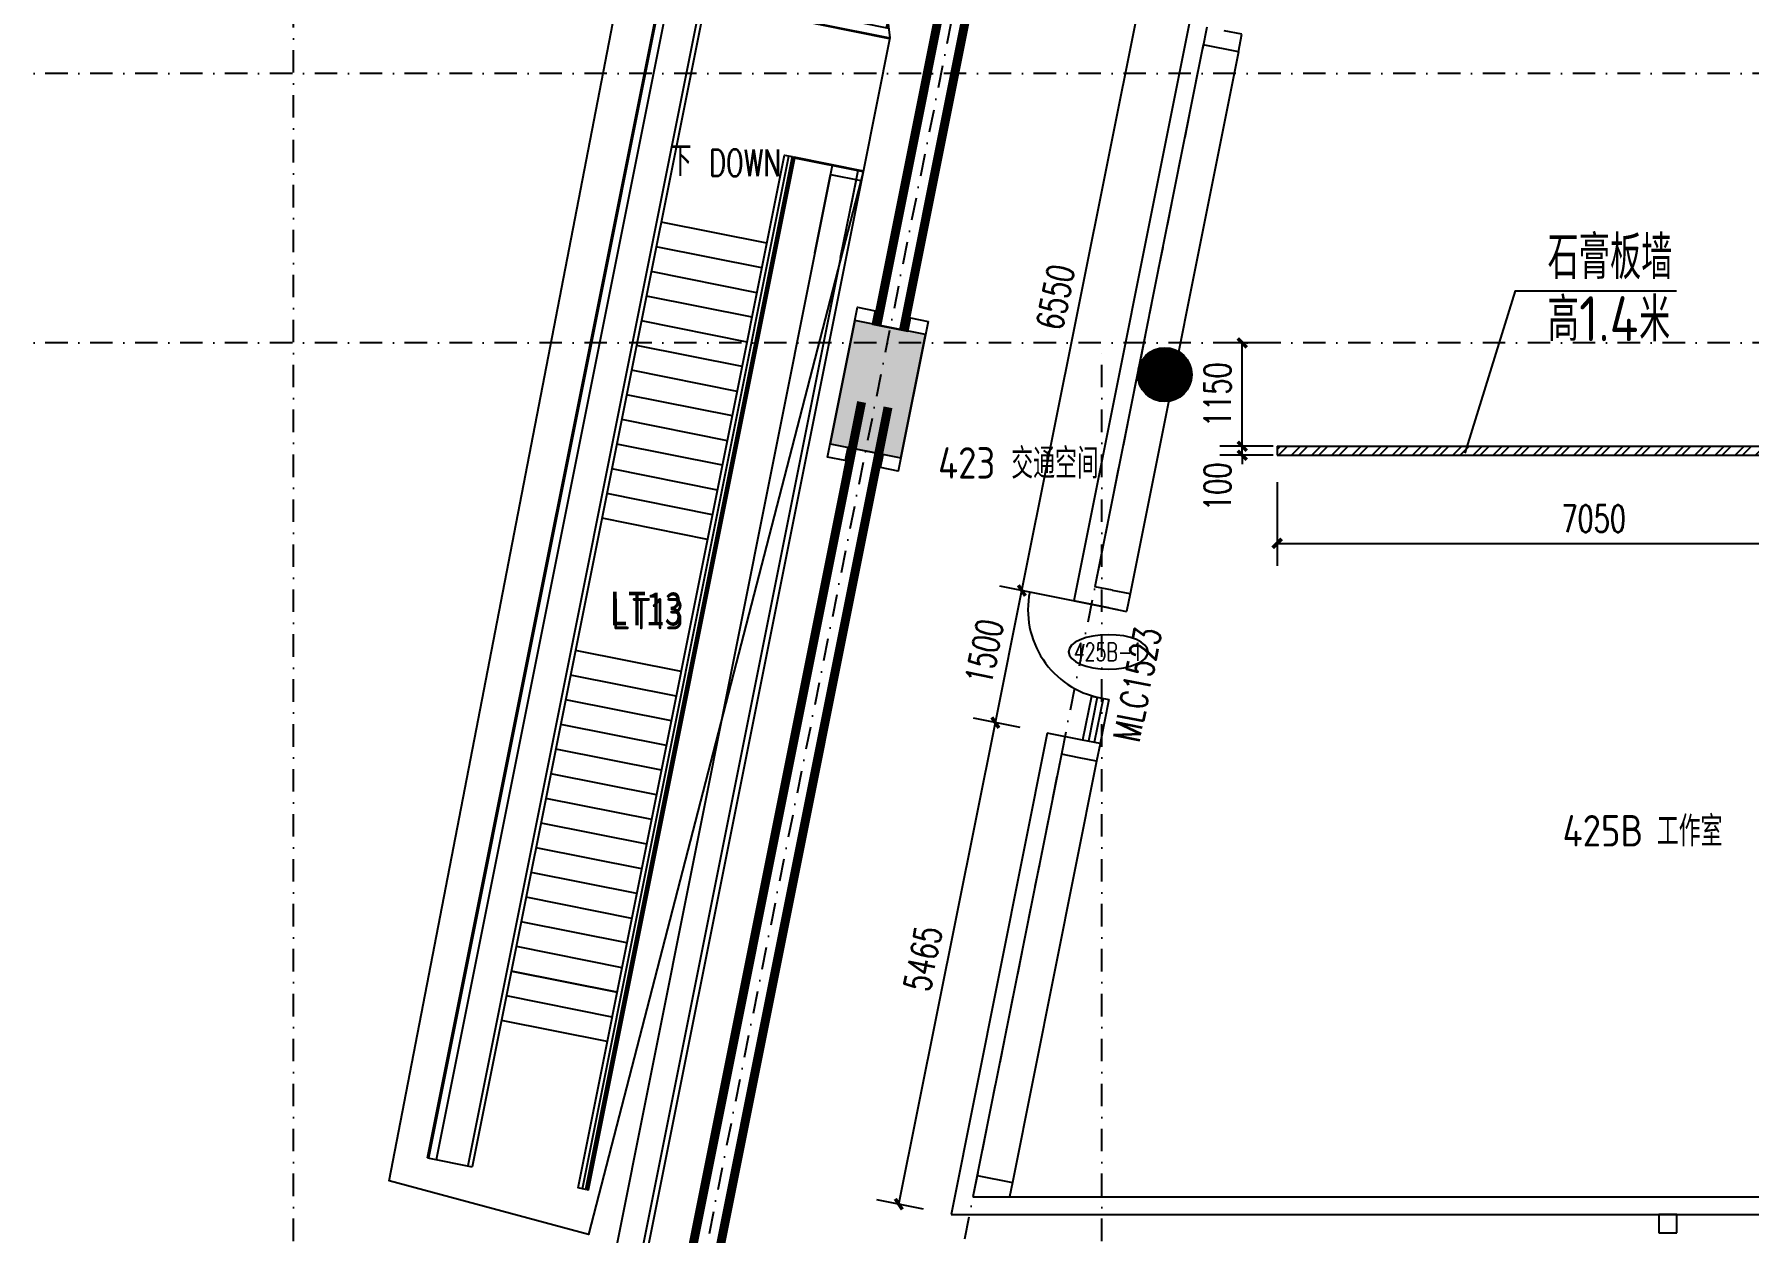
# Model space of a CAD drawing. Extents: x -354516 to 794396, y -401250 to -150594.
# Drawn here: x -287101 to -268016, y -348059 to -334724 of the extents above; entities that cross this region are included whole.
import ezdxf
from ezdxf.enums import TextEntityAlignment as Align
from ezdxf.xclip import XClip

# ---------------------------------------------------------------- set-up
doc = ezdxf.new("R2010")
doc.units = 0
doc.header["$LTSCALE"] = 1000
doc.header["$MEASUREMENT"] = 0
doc.header["$XCLIPFRAME"] = 2
for name, pattern in [('DASH', [0.35, 0.25, -0.1]), ('DASHDOT2', [0.5, 0.25, -0.125, 0, -0.125]), ('DOTE', [2.42, 2, -0.2, 0.02, -0.2])]:
    doc.linetypes.add(name, pattern=pattern)
for name, color, linetype in [('510p-01$0$Door No.', 252, 'Continuous'), ('an-furniture', 176, 'Continuous'), ('COLUMN', 2, 'Continuous'), ('DIM_SYMB', 3, 'Continuous'), ('DOTE', 251, 'DOTE'), ('FIRE-CURTAIN', 30, 'Continuous'), ('PUB_DIM', 3, 'Continuous'), ('PUB_HATCH', 8, 'Continuous'), ('PUB_TEXT', 7, 'Continuous'), ('SPACE', 251, 'Continuous'), ('STAIR', 250, 'Continuous'), ('SURFACE', 6, 'Continuous'), ('WALL', 2, 'Continuous'), ('WINDOW', 4, 'Continuous'), ('WINDOW_TEXT', 7, 'Continuous'), ('墙体', 7, 'Continuous'), ('房间名字和编号', 252, 'Continuous'), ('灰色砖墙', 80, 'Continuous'), ('石膏墙体', 31, 'Continuous')]:
    doc.layers.add(name, color=color, linetype=linetype)
doc.styles.add('510p-04$0$_TCH_WINDOW', font='SIMPLEX', dxfattribs={"bigfont": 'GBCBIG'})
doc.styles.add('_TCH_DIM', font='SIMPLEX', dxfattribs={"bigfont": 'GBCBIG'})
doc.styles.add('_TCH_DIM_T3', font='SIMPLEX', dxfattribs={"width": 0.705882, "bigfont": 'GBCBIG'})
doc.styles.add('_TCH_WINDOW', font='SIMPLEX', dxfattribs={"bigfont": 'GBCBIG'})
doc.styles.add('DIMHT', font='simhei_0.ttf', dxfattribs={"width": 0.8})
doc.styles.get("Standard").update_dxf_attribs({"font": 'gbenor.shx', "bigfont": 'gbcbig.shx'})
doc.dimstyles.new('_TCH_ARCH&&100', dxfattribs={"dimtxt": 297.5, "dimasz": 100, "dimexe": 250, "dimexo": 300, "dimgap": 126.25, "dimtad": 1, "dimdec": 0, "dimzin": 0, "dimdsep": 46, "dimtxsty": '_TCH_DIM_T3', "dimblk": 'ARCHTICK', "dimcen": 0.09, "dimclrt": 7, "dimazin": 2, "dimtfac": 1, "dimtdec": 0, "dimtix": 1, "dimtmove": 2, "dimatfit": 3, "dimfxl": 0, "dimtolj": 1, "dimtzin": 0, "dimarcsym": 0})

# ---------------------------------------------------------------- blocks, each defined once
blk = doc.blocks.new('GRID')
at = {"layer": '墙体', "color": 250, "linetype": 'DASHDOT2', "lineweight": -3}
for p, q in [((63175.2, 81236.4), (46456.9, -2355.2)), ((65920.9, 80687.3), (49202.5, -2904.3)), ((46436.4, -11413.5), (46436.4, 36586.5)), ((107436.4, 33586.5), (-19063.6, 33586.5)), ((107436.4, 30586.5), (-19063.6, 30586.5)), ((55436.4, -11413.5), (55436.4, 30586.5))]:
    blk.add_line(p, q, dxfattribs=at)
blk = doc.blocks.new('510I-02-CentralForum-00$0$Atrium Stair E3-4')
at = {"layer": 'STAIR'}
for p, q in [((608833, 127473), (609089, 128757)), ((609432, 128689), (609175, 127405)), ((608326, 127462), (608532, 128492)), ((605733, 114499), (608031, 125991)), ((608321, 124914), (608495, 125786)), ((608495, 125786), (608321, 124914)), ((608779, 125730), (608604, 124857)), ((608838, 125718), (608663, 124845)), ((606174, 116960), (604998, 117196)), ((604009, 114844), (604507, 114744))]:
    blk.add_line(p, q, dxfattribs=at)
for points in [[(604009, 114844), (606880, 129199), (608668, 128842), (608391, 127459), (609155, 127307)], [(609153, 127297), (608380, 127451), (608656, 128834), (606888, 129187), (604019, 114842)], [(604109, 114824), (606914, 128851), (608573, 128519), (608360, 127455), (608277, 127472), (608473, 128453), (607296, 128688), (604507, 114744)], [(608532, 128492), (607257, 128747), (604458, 114754)], [(609373, 128701), (609116, 127416)], [(609175, 127405), (608833, 127473)], [(609153, 127297), (609175, 127405)], [(608857, 125816), (608093, 125969), (605797, 114486), (605787, 114488), (608085, 125981), (608859, 125826)], [(608495, 125786), (608838, 125718)], [(608495, 125786), (608838, 125718)], [(608838, 125718), (608857, 125816)], [(608857, 125816), (608859, 125826)], [(607786, 125021), (606610, 125256)], [(607731, 124746), (606555, 124981)], [(607676, 124471), (606500, 124707)], [(607622, 124197), (606445, 124432)], [(607567, 123922), (606390, 124158)], [(607512, 123648), (606335, 123883)], [(607457, 123373), (606280, 123609)], [(607402, 123099), (606225, 123334)], [(607347, 122824), (606170, 123059)], [(607292, 122550), (606115, 122785)], [(607237, 122275), (606060, 122510)], [(607182, 122000), (606006, 122236)], [(607127, 121726), (605951, 121961)], [(606833, 120255), (605656, 120490)], [(606778, 119980), (605602, 120216)], [(606723, 119706), (605547, 119941)], [(606668, 119431), (605492, 119667)], [(606614, 119157), (605437, 119392)], [(606559, 118882), (605382, 119118)], [(606504, 118608), (605327, 118843)], [(606449, 118333), (605272, 118568)], [(606394, 118058), (605217, 118294)], [(606339, 117784), (605162, 118019)], [(606284, 117509), (605107, 117745)], [(606229, 117235), (605052, 117470)], [(604943, 116921), (606119, 116686)], [(606119, 116686), (604943, 116921)], [(606064, 116411), (604888, 116646)], [(606009, 116137), (604833, 116372)]]:
    blk.add_lwpolyline(points, dxfattribs=at)
blk.add_lwpolyline([(608066, 125985), (605767, 114492), (605684, 114509), (607982, 126001)], close=True, dxfattribs=at)
blk = doc.blocks.new('_ArchTick')
at = {"color": 0, "linetype": 'ByBlock', "const_width": 0.4}
blk.add_lwpolyline([(-0.5, -0.5), (0.5, 0.5)], dxfattribs=at)
blk = doc.blocks.new('*D519')
at = {"layer": 'Defpoints', "color": 0}
for p in [(-274819, -334491), (-274249, -334605), (-275538, -341027)]:
    blk.add_point(p, dxfattribs=at)
at = {"layer": 'PUB_DIM', "color": 0, "lineweight": -2}
for p, q in [((-276107, -340913), (-274819, -334491)), ((-274543, -334546), (-275064, -334442)), ((-275832, -340968), (-276352, -340864))]:
    blk.add_line(p, q, dxfattribs=at)
at = {"layer": 'PUB_DIM', "color": 0, "lineweight": -2, "xscale": 100, "yscale": 100, "zscale": 100}
for p, rotation in [((-274819, -334491), 78.65626248265731), ((-276107, -340913), 258.6562624826573)]:
    blk.add_blockref('_ArchTick', p, dxfattribs=dict(at, rotation=rotation))
at = {"layer": 'PUB_DIM', "color": 7, "insert": (-275733, -337648), "char_height": 297.5, "attachment_point": 5, "rotation": 78.6563, "style": '_TCH_DIM_T3'}
blk.add_mtext('\\A1;6550', dxfattribs=at)
blk = doc.blocks.new('*D520')
at = {"layer": 'Defpoints', "color": 0}
for p in [(-276107, -340913), (-275538, -341027), (-275833, -342498)]:
    blk.add_point(p, dxfattribs=at)
at = {"layer": 'PUB_DIM', "color": 0, "lineweight": -2}
for p, q in [((-276402, -342383), (-276107, -340913)), ((-275832, -340968), (-276352, -340864)), ((-276127, -342439), (-276647, -342334))]:
    blk.add_line(p, q, dxfattribs=at)
at = {"layer": 'PUB_DIM', "color": 0, "lineweight": -2, "xscale": 100, "yscale": 100, "zscale": 100}
for p, rotation in [((-276107, -340913), 78.65626248265791), ((-276402, -342383), 258.6562624826579)]:
    blk.add_blockref('_ArchTick', p, dxfattribs=dict(at, rotation=rotation))
at = {"layer": 'PUB_DIM', "color": 7, "insert": (-276524, -341594), "char_height": 297.5, "attachment_point": 5, "rotation": 78.6563, "style": '_TCH_DIM_T3'}
blk.add_mtext('\\A1;1500', dxfattribs=at)
blk = doc.blocks.new('*D521')
at = {"layer": 'Defpoints', "color": 0}
for p in [(-276402, -342383), (-275833, -342498), (-276907, -347856)]:
    blk.add_point(p, dxfattribs=at)
at = {"layer": 'PUB_DIM', "color": 0, "lineweight": -2}
for p, q in [((-276127, -342439), (-276647, -342334)), ((-277477, -347741), (-276402, -342383)), ((-277202, -347797), (-277722, -347692))]:
    blk.add_line(p, q, dxfattribs=at)
at = {"layer": 'PUB_DIM', "color": 0, "lineweight": -2, "xscale": 100, "yscale": 100, "zscale": 100}
for p, rotation in [((-276402, -342383), 78.65626248265704), ((-277477, -347741), 258.656262482657)]:
    blk.add_blockref('_ArchTick', p, dxfattribs=dict(at, rotation=rotation))
at = {"layer": 'PUB_DIM', "color": 7, "insert": (-277209, -345008), "char_height": 297.5, "attachment_point": 5, "rotation": 78.6563, "style": '_TCH_DIM_T3'}
blk.add_mtext('\\A1;5465', dxfattribs=at)
blk = doc.blocks.new('_FZH')
at = {"color": 255}
blk.add_lwpolyline([(-0.5, -0.5), (0.5, -0.5), (0.5, 0.5), (-0.5, 0.5)], close=True, dxfattribs=at)
at = {"layer": 'PUB_HATCH', "color": 250}
blk.add_solid([(-0.5, -0.5), (0.5, -0.5), (-0.5, 0.5), (0.5, 0.5)], dxfattribs=at)
blk = doc.blocks.new('_YZH')
at = {"color": 255}
blk.add_circle((0, 0), 0.5, dxfattribs=at)
at = {"layer": 'PUB_HATCH', "color": 250, "const_width": 0.5}
blk.add_lwpolyline([(-0.25, 0, 1), (0.25, 0, 1)], format="xyb", close=True, dxfattribs=at)
blk = doc.blocks.new('510p-04$0$Door_Tag')
at = {"extrusion": (0, 0, -1)}
blk.add_ellipse((0, 0), major_axis=(443, 1), ratio=0.431859, dxfattribs=at)
at = {"style": '510p-04$0$_TCH_WINDOW', "width": 0.705882}
blk.add_attdef('DOOR_TAG', text='', height=200, dxfattribs=at).set_placement((0, 0), align=Align.MIDDLE_CENTER)
blk = doc.blocks.new('F8D958FG9FF')
at = {"layer": '房间名字和编号'}
for s, height, p in [('423', 350, (-71951, -386688)), ('交通空间', 337.6, (-71135, -386688)), ('LT13', 350, (-75587, -388366)), ('425B', 350, (-64999, -390781)), ('工作室', 337.6, (-63949, -390781))]:
    blk.add_text(s, height=height, dxfattribs=at).set_placement(p)
blk = doc.blocks.new('*D503')
at = {"layer": 'Defpoints', "color": 0}
for p in [(-273265, -339408), (-266216, -339408), (-266216, -340388)]:
    blk.add_point(p, dxfattribs=at)
at = {"layer": 'PUB_DIM', "color": 0, "lineweight": -2}
for p, q in [((-273265, -339708), (-273265, -340638)), ((-266216, -339708), (-266216, -340638)), ((-273265, -340388), (-266216, -340388))]:
    blk.add_line(p, q, dxfattribs=at)
at = {"layer": 'PUB_DIM', "color": 0, "lineweight": -2, "xscale": 100, "yscale": 100, "zscale": 100, "rotation": 180}
blk.add_blockref('_ArchTick', (-273265, -340388), dxfattribs=at)
at = {"layer": 'PUB_DIM', "color": 0, "lineweight": -2, "xscale": 100, "yscale": 100, "zscale": 100}
blk.add_blockref('_ArchTick', (-266216, -340388), dxfattribs=at)
at = {"layer": 'PUB_DIM', "color": 7, "insert": (-269741, -340113), "char_height": 297.5, "attachment_point": 5, "style": '_TCH_DIM_T3'}
blk.add_mtext('\\A1;7050', dxfattribs=at)
blk = doc.blocks.new('*D505')
at = {"layer": 'Defpoints', "color": 0}
for p in [(-273654, -339308), (-273011, -339308), (-273011, -339408)]:
    blk.add_point(p, dxfattribs=at)
at = {"layer": 'PUB_DIM', "color": 0, "lineweight": -2}
for p, q in [((-273311, -339308), (-273904, -339308)), ((-273654, -339308), (-273654, -339208)), ((-273654, -339408), (-273654, -339308)), ((-273311, -339408), (-273904, -339408)), ((-273654, -339408), (-273654, -339508))]:
    blk.add_line(p, q, dxfattribs=at)
at = {"layer": 'PUB_DIM', "color": 0, "lineweight": -2, "xscale": 100, "yscale": 100, "zscale": 100}
for p, rotation in [((-273654, -339308), 270), ((-273654, -339408), 90)]:
    blk.add_blockref('_ArchTick', p, dxfattribs=dict(at, rotation=rotation))
at = {"layer": 'PUB_DIM', "color": 7, "insert": (-273929, -339758), "char_height": 297.5, "attachment_point": 5, "rotation": 90, "style": '_TCH_DIM_T3'}
blk.add_mtext('\\A1;100', dxfattribs=at)
blk = doc.blocks.new('*D506')
at = {"layer": 'Defpoints', "color": 0}
for p in [(-273654, -338158), (-273011, -338158), (-273011, -339308)]:
    blk.add_point(p, dxfattribs=at)
at = {"layer": 'PUB_DIM', "color": 0, "lineweight": -2}
for p, q in [((-273311, -338158), (-273904, -338158)), ((-273654, -339308), (-273654, -338158)), ((-273311, -339308), (-273904, -339308))]:
    blk.add_line(p, q, dxfattribs=at)
at = {"layer": 'PUB_DIM', "color": 0, "lineweight": -2, "xscale": 100, "yscale": 100, "zscale": 100}
for p, rotation in [((-273654, -338158), 90), ((-273654, -339308), 270)]:
    blk.add_blockref('_ArchTick', p, dxfattribs=dict(at, rotation=rotation))
at = {"layer": 'PUB_DIM', "color": 7, "insert": (-273929, -338733), "char_height": 297.5, "attachment_point": 5, "rotation": 90, "style": '_TCH_DIM_T3'}
blk.add_mtext('\\A1;1150', dxfattribs=at)

msp = doc.modelspace()

# ---------------------------------------------------------------- hatches: boundary and pattern name
at = {"layer": '灰色砖墙'}
h = msp.add_hatch(dxfattribs=at)
h.set_pattern_fill('STEEL', color=31, scale=100)
h.set_pattern_definition([(45, (-401867.86, 38234.91), (-112.2532, 112.2532), []), (45, (-401867.86, 38314.28), (-112.2532, 112.2532), [])])
h.paths.add_polyline_path([(-264265.4, -339308.1), (-264265.4, -339408.1), (-273265.4, -339408.1), (-273265.4, -339308.1)])

# ---------------------------------------------------------------- linework, layer by layer
at = {"layer": 'an-furniture'}
for points in [[(-273696.5, -334919.8), (-274901.9, -340950.1)], [(-275274.5, -342813.2), (-276212.1, -347501.2)], [(-276604.3, -347422.7), (-276212.1, -347501.2), (-276243.4, -347658.1)]]:
    msp.add_lwpolyline(points, dxfattribs=at)
at = {"layer": 'DIM_SYMB', "color": 251}
msp.add_lwpolyline([(-279423.6, -336405, 0, 0, 0), (-281246.8, -345522.3, 80, 0, 0), (-281305.7, -345816.4, 0, 0, 0)], format="xyseb", dxfattribs=at)
at = {"layer": 'FIRE-CURTAIN', "linetype": 'DASH', "const_width": 100}
for points in [[(-276588.2, -332300.2), (-277719.6, -337957.1)], [(-276294, -332359), (-277425.4, -338015.9)], [(-277891.2, -338815), (-280016.6, -349442.2)], [(-277597, -338873.9), (-279722.5, -349501.1)]]:
    msp.add_lwpolyline(points, dxfattribs=at)
at = {"layer": 'SURFACE', "color": 251}
for p, q in [((-277874.6, -336253.6), (-281125.5, -352508.1)), ((-278216.8, -336185.2), (-278299.4, -336598.1)), ((-277933.4, -336241.8), (-278016, -336654.7)), ((-278410.9, -337156), (-281481.4, -352508.1)), ((-278127.5, -337212.6), (-281186.7, -352508.1))]:
    msp.add_line(p, q, dxfattribs=at)
at = {"layer": 'WALL'}
for p, q in [((-274245.5, -334605.9), (-275529.4, -341028.6)), ((-273657.2, -334723.6), (-273853.3, -334684.3)), ((-273696.4, -334919.8), (-273657.2, -334723.6)), ((-274088.6, -334841.3), (-275294.1, -340871.6)), ((-273696.4, -334919.8), (-274088.6, -334841.3)), ((-275137.2, -341106.9), (-275529.4, -341028.6)), ((-275098, -340910.8), (-275294.1, -340871.6)), ((-275098, -340910.9), (-275098, -340910.8)), ((-274901.9, -340950.1), (-275098, -340910.9)), ((-274901.9, -340950.1), (-274941.1, -341146.2)), ((-275137.2, -341106.9), (-274941.1, -341146.2)), ((-275823.6, -342499.4), (-276895.3, -347858.1)), ((-275431.4, -342577.9), (-275823.6, -342499.4)), ((-275666.7, -342734.7), (-276651.4, -347658.1)), ((-275470.6, -342774), (-275666.7, -342734.7)), ((-275235.2, -342617), (-275431.4, -342577.8)), ((-275431.4, -342577.8), (-275431.4, -342577.9)), ((-275235.3, -342617.1), (-275274.5, -342813.2)), ((-275235.3, -342617.1), (-275235.2, -342617)), ((-275470.6, -342774), (-275470.6, -342774)), ((-275274.5, -342813.2), (-275470.6, -342774)), ((-276651.4, -347658.1), (-265131.6, -347658.1)), ((-276895.3, -347858.1), (-264931.6, -347858.1)), ((-269015.7, -347858.1), (-269015.7, -348058.8)), ((-268815.7, -347858.1), (-269015.7, -347858.1)), ((-268815.7, -348058.8), (-268815.7, -347858.1)), ((-269015.7, -348058.8), (-268815.7, -348058.8))]:
    msp.add_line(p, q, dxfattribs=at)
at = {"layer": 'WINDOW'}
for p, q in [((-275039.1, -341126.5), (-276019.7, -340930.4)), ((-275333.3, -342087.5), (-275431.4, -342577.8)), ((-275267.9, -342100.6), (-275366, -342590.9)), ((-275333.3, -342087.5), (-275137.2, -342126.7)), ((-275202.6, -342113.7), (-275300.6, -342603.9)), ((-275137.2, -342126.7), (-275235.2, -342617))]:
    msp.add_line(p, q, dxfattribs=at)
msp.add_arc((-275039.1, -341126.5), 1000, 168.69007, 258.69007, dxfattribs=at)
at = {"layer": '灰色砖墙', "color": 31}
for p, q in [((-273265.4, -339308.1), (-264265.4, -339308.1)), ((-273265.4, -339308.1), (-273265.4, -339408.1)), ((-273265.4, -339408.1), (-264265.4, -339408.1))]:
    msp.add_line(p, q, dxfattribs=at)
at = {"layer": '石膏墙体', "color": 31}
msp.add_lwpolyline([(-271173.6, -339386.1), (-270612.3, -337579.8), (-268820.9, -337579.8)], dxfattribs=at)
msp.add_lwpolyline([(-277150.9, -337917.9), (-277484.2, -339584.9), (-277680.4, -339545.6), (-277650.9, -339398.5), (-278043.2, -339320.1), (-278072.6, -339467.2), (-278268.7, -339428), (-277935.3, -337761), (-277739.2, -337800.2), (-277768.6, -337947.3), (-277376.4, -338025.7), (-277347, -337878.6)], close=True, dxfattribs=at)

# ---------------------------------------------------------------- block references
at = {"layer": '510p-01$0$Door No.'}
msp.add_blockref('510p-04$0$Door_Tag', (-275144.3, -341595.6), dxfattribs=at).add_auto_attribs({'DOOR_TAG': '425B-1'})
at = {"layer": 'COLUMN', "xscale": 800.0000000000022, "yscale": 1400.00000000002, "zscale": 1400.00000000002, "rotation": 168.6900675259778}
msp.add_blockref('_FZH', (-277709.8, -338672.9), dxfattribs=at)
at = {"layer": 'COLUMN', "xscale": 600.0000000000152, "yscale": 600.0000000000152, "zscale": 600.0000000000152}
msp.add_blockref('_YZH', (-274516, -338511.1), dxfattribs=at)
at = {"layer": 'DOTE'}
msp.add_blockref('GRID', (-330652.1, -368744.6), dxfattribs=at)
at = {"layer": 'SURFACE', "color": 251}
ref = msp.add_blockref('510I-02-CentralForum-00$0$Atrium Stair E3-4', (-886731.7, -462069.7), dxfattribs=at)
XClip(ref).set_block_clipping_path([(609155.2208550852, 127306.5393783965), (608857.1243296751, 125816.0567513464), (605800.9049135006, 113992.5533865266), (603580.3951749888, 114587.447254287), (606493.263126181, 129661.7724451296), (608901.2654604861, 129424.1571493307)])
at = {"layer": '房间名字和编号'}
msp.add_blockref('F8D958FG9FF', (-205088.9, 47019.9), dxfattribs=at)

# ---------------------------------------------------------------- texts
at = {"layer": 'PUB_TEXT', "color": 251, "style": '_TCH_DIM'}
msp.add_text('下', height=337.6, dxfattribs=at).set_placement((-280025.9, -336302.1))
at = {"layer": 'PUB_TEXT', "color": 251, "style": '_TCH_DIM', "width": 0.705882}
msp.add_text('DOWN', height=297.5, dxfattribs=at).set_placement((-279590.2, -336302.1))
at = {"layer": 'SPACE', "style": 'DIMHT', "width": 0.8}
msp.add_text('LT13', height=375.53, dxfattribs=at).set_placement((-280697.8, -341301.1))
at = {"layer": 'WINDOW_TEXT', "style": '_TCH_WINDOW', "width": 0.705882}
msp.add_text('MLC1523', height=297.5, rotation=78.69007, dxfattribs=at).set_placement((-274802.1, -342611.9))
at = {"layer": '石膏墙体', "color": 31}
for s, height, p in [('石膏板墙', 482.27, (-270254.1, -337447.6)), ('高', 482.3, (-270254.1, -338138.6)), ('米', 482.3, (-269236.3, -338138.6)), ('1.4', 500, (-269903, -338138.6))]:
    msp.add_text(s, height=height, dxfattribs=at).set_placement(p)

# ---------------------------------------------------------------- dimensions: what is measured, and where the dimension line sits
at = {"layer": 'PUB_DIM'}
for p1, p2, distance, picture, middle in [((-275537.5, -341026.9), (-274249.3, -334605.2), 580.9, '*D519', (-275732.5, -337647.7)), ((-273010.9, -339308.1), (-273010.9, -338158.1), 643, '*D506', (-273928.9, -338733.1)), ((-273265.4, -339408.1), (-266215.7, -339408.1), -980, '*D503', (-269740.5, -340113.1)), ((-275832.6, -342497.6), (-275537.5, -341026.9), 580.9, '*D520', (-276524.2, -341593.9)), ((-276907.5, -347855.6), (-275832.6, -342497.6), 580.9, '*D521', (-277209.2, -345008.3))]:
    dim = msp.add_aligned_dim(p1=p1, p2=p2, distance=distance, dimstyle='_TCH_ARCH&&100', dxfattribs=at)
    dim.commit()
    dim.dimension.update_dxf_attribs({"geometry": picture, "text_midpoint": middle})
dim = msp.add_linear_dim(base=(-273653.9, -339308.1), p1=(-273010.9, -339408.1), p2=(-273010.9, -339308.1), angle=90, dimstyle='_TCH_ARCH&&100', dxfattribs=at)
dim.commit()
dim.dimension.update_dxf_attribs({"geometry": '*D505', "text_midpoint": (-273928.9, -339758.1), "dimtype": 161})

doc.saveas('drawing.dxf')
